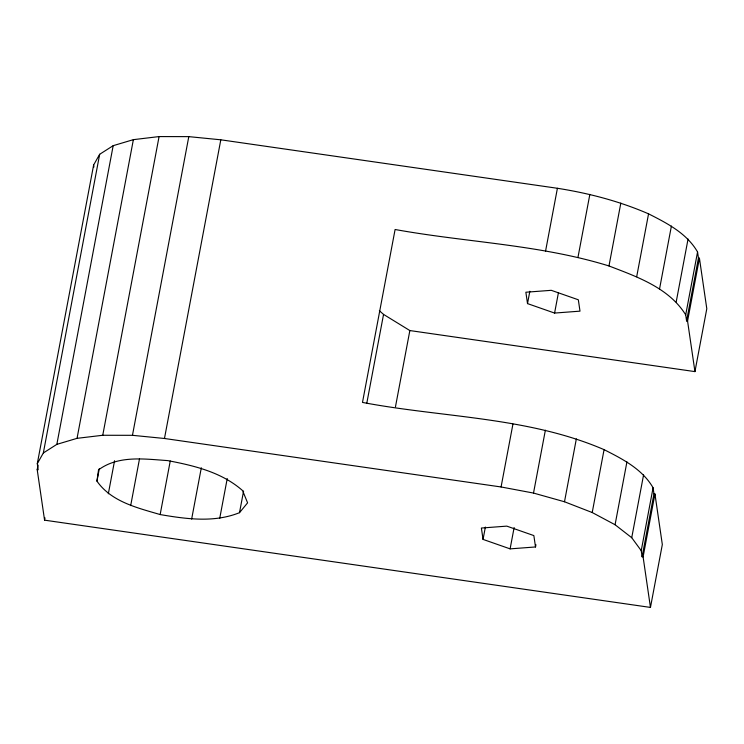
<?xml version="1.0" encoding="UTF-8"?>
<svg xmlns="http://www.w3.org/2000/svg" width="744" height="744" viewBox="0 0 744 744"><rect width="100%" height="100%" fill="white"/><g stroke="black" fill="none" stroke-linecap="round" stroke-linejoin="round"><path stroke-width="1.12" d="M96.953 481.145L98.534 469.864C118.398 455.114 144.606 459.039 167.698 460.601C194.231 465.651 221.833 472.254 242.591 490.612L247.594 502.842L239.503 512.681C214.151 522.902 186.316 519.042 160.155 514.56C137.37 507.827 111.358 501.809 96.953 481.145L99.324 468.608M38.056 465.074L37.2 469.631L38.186 469.771L37.293 463.679L93.632 165.001L99.668 154.287L113.181 145.675L133.371 139.658L159.077 136.58L188.799 136.636L220.81 139.807L557.414 188.279C588.681 193.189 619.473 201.206 648.554 213.844C667.07 223.219 686.824 233.318 697.556 251.965L698.449 258.056L686.582 320.943L687.568 321.083L694.942 371.609L409.851 330.559L383.551 314.405L379.356 310.722M37.293 463.679L43.338 452.975L99.668 154.287M43.338 452.975L56.842 444.363L113.181 145.675M686.582 320.943L685.698 314.852C669.033 287.891 637.106 276.777 608.973 265.961C539.623 244.488 466.181 242.404 395.101 229.496L362.486 402.42C442.847 417.672 527.905 416.752 604.072 449.646C622.589 459.02 642.351 469.12 653.083 487.776L653.967 493.858L654.952 494.007L662.327 544.534L650.461 607.42L44.575 520.168L45.003 517.889M56.842 444.363L77.041 438.337L133.371 139.658M77.041 438.337L102.746 435.268L159.077 136.58M108.326 493.793L114.567 460.731M102.746 435.268L132.46 435.314L188.799 136.636M130.684 505.604L139.5 458.871M132.46 435.314L164.471 438.486L220.81 139.807M160.155 514.56L170.255 460.973M191.645 519.098L201.317 467.79M219.713 518.429L227.236 478.531M239.503 512.681L243.595 491.021M366.811 403.136L383.551 314.405M395.473 406.782L409.851 330.559M535.94 544.71L535.513 546.961L510.105 548.867L483.042 539.4L485.376 527.05M527.515 303.599L525.859 292.225L551.267 290.318L578.33 299.786L579.995 311.15L554.587 313.066L527.515 303.599L529.849 291.248M164.471 438.486L501.075 486.967L512.942 424.08M545.557 251.156L557.414 188.279M510.105 548.867L514.132 527.533M554.587 313.066L558.4 292.848M650.461 607.42L643.095 556.884L642.109 556.745L641.226 550.653L631.73 537.707L615.074 524.743L592.215 512.532L564.491 501.763L533.513 493.067L545.371 430.19M577.986 257.266L589.853 194.389M564.491 501.763L576.349 438.886M608.973 265.961L620.831 203.075M592.215 512.532L604.072 449.646M636.687 276.722L648.554 213.844M615.074 524.743L626.932 461.866M659.547 288.942L671.404 226.064M631.73 537.707L643.588 474.821M676.203 301.906L688.061 239.019M641.226 550.653L653.083 487.776M685.698 314.852L697.556 251.965M642.109 556.745L653.967 493.858M643.095 556.884L654.952 494.007M687.568 321.083L699.425 258.196L698.449 258.056M694.942 371.609L706.8 308.732L699.425 258.196M501.075 486.967L533.513 493.067M535.513 546.961L533.857 535.587L506.794 526.129L481.387 528.035L483.042 539.4M93.632 165.001L93.921 167.028M37.2 469.631L44.575 520.168"/></g></svg>
